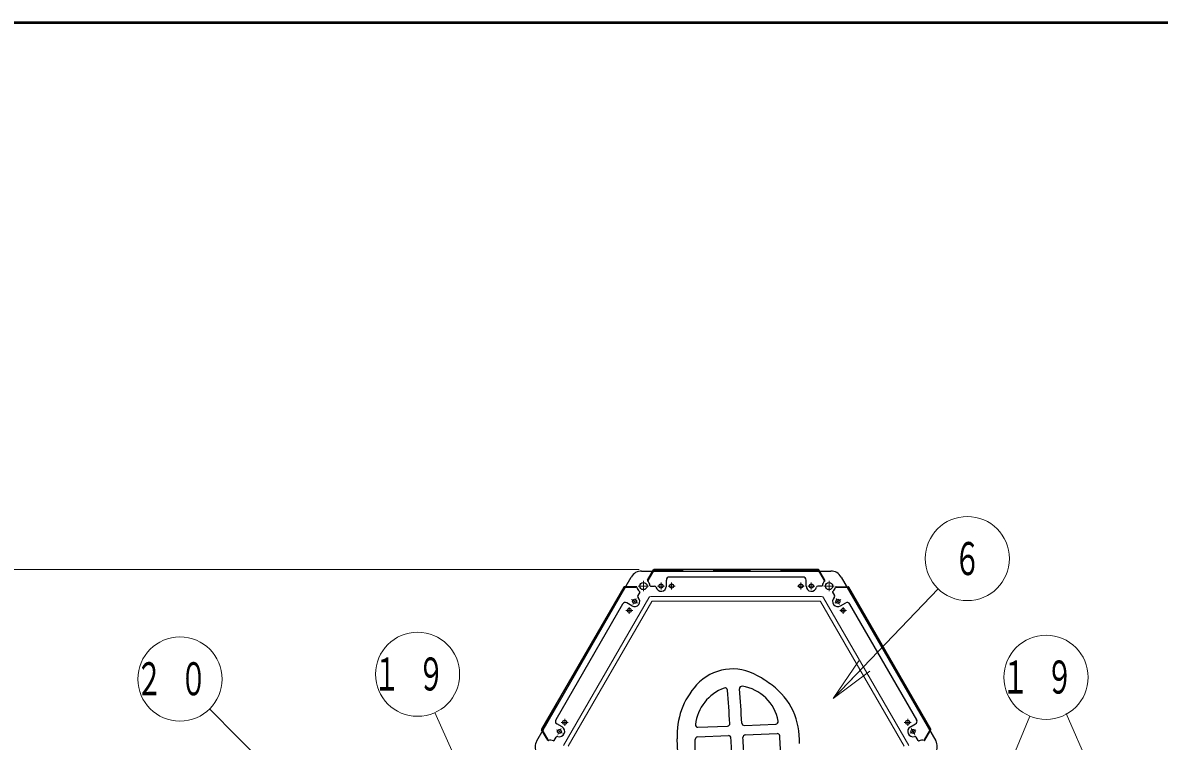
# Model space of a CAD drawing. Units: millimetres on the paper, scale 1:50. Extents: x -385 to 840, y 0 to 267.
# Drawn here: x 109.9 to 185.6, y 219.2 to 267 of the extents above; entities that cross this region are included whole.
import ezdxf
from ezdxf.enums import TextEntityAlignment as Align

# ---------------------------------------------------------------- set-up
doc = ezdxf.new("R2010")
doc.units = ezdxf.units.MM
doc.linetypes.add('USER1', pattern=[4.5, 2.5, -2])
doc.linetypes.add('USER2', pattern=[6, 3, -1, 1, -1])
doc.layers.add('1_50', color=7, linetype='Continuous', lineweight=25)
doc.layers.add('LY_3', color=7, linetype='Continuous', lineweight=13)
doc.styles.add('ＭＳ ゴシック', font='')
doc.styles.get('ＭＳ ゴシック').set_extended_font_data('MS Gothic')

msp = doc.modelspace()

# ---------------------------------------------------------------- linework, layer by layer
at = {"layer": '1_50', "lineweight": 13}
for p, q in [((150.974, 230.604), (52.368, 230.604)), ((163.882, 222.013), (170.882, 229.313)), ((163.882, 222.013), (165.598, 224.525)), ((163.882, 222.013), (165.959, 224.179)), ((166.32, 223.833), (163.882, 222.013)), ((131.261, 212.374), (122.383, 221.325)), ((145.993, 201.878), (137.373, 221.076)), ((187.673, 202.097), (179.402, 221.011)), ((169.194, 202.208), (176.979, 220.844))]:
    msp.add_line(p, q, dxfattribs=at)
at = {"layer": '1_50', "color": 131}
for p, q in [((144.156, 219.204), (150.45, 230.104)), ((151.142, 230.504), (163.729, 230.504)), ((164.421, 230.104), (170.715, 219.204))]:
    msp.add_line(p, q, dxfattribs=at)
at = {"layer": '1_50', "color": 190}
for p, q in [((151.537, 229.888), (151.939, 230.584)), ((151.977, 230.498), (151.913, 230.498)), ((162.897, 230.604), (151.974, 230.604)), ((152.037, 230.558), (152.037, 230.604)), ((161.886, 230.104), (152.986, 230.104)), ((162.834, 230.558), (162.834, 230.604)), ((162.894, 230.498), (162.958, 230.498)), ((163.334, 229.888), (162.932, 230.584)), ((149.947, 229.434), (144.486, 219.974)), ((149.955, 229.356), (149.916, 229.379)), ((150.786, 229.454), (149.982, 229.454)), ((150.037, 229.378), (150.07, 229.434)), ((151.736, 229.504), (151.997, 229.504)), ((152.786, 229.504), (152.786, 229.904)), ((162.085, 229.504), (162.085, 229.904)), ((163.135, 229.504), (162.874, 229.504)), ((164.085, 229.454), (164.889, 229.454)), ((164.834, 229.378), (164.801, 229.434)), ((164.916, 229.356), (164.955, 229.379)), ((170.385, 219.974), (164.924, 229.434)), ((151.019, 229.09), (150.888, 228.864)), ((163.852, 229.09), (163.983, 228.864)), ((149.874, 228.308), (145.424, 220.6)), ((150.494, 228.181), (150.148, 228.381)), ((164.377, 228.181), (164.723, 228.381)), ((169.447, 220.6), (164.997, 228.308)), ((145.844, 220.127), (145.498, 220.327)), ((169.027, 220.127), (169.373, 220.327)), ((144.888, 219.238), (144.486, 219.934)), ((144.557, 220.006), (144.517, 220.029)), ((144.579, 219.924), (144.547, 219.868)), ((145.319, 219.218), (145.45, 219.444)), ((169.552, 219.218), (169.421, 219.444)), ((169.983, 219.238), (170.385, 219.934)), ((170.292, 219.924), (170.324, 219.868)), ((170.314, 220.006), (170.354, 220.029))]:
    msp.add_line(p, q, dxfattribs=at)
at = {"layer": '1_50', "color": 190, "linetype": 'USER1', "lineweight": 13}
for p, q in [((151.577, 229.865), (151.977, 230.558)), ((162.894, 230.558), (151.977, 230.558)), ((163.294, 229.865), (162.894, 230.558)), ((149.985, 229.408), (144.527, 219.954)), ((150.785, 229.408), (149.985, 229.408)), ((150.785, 229.408), (150.785, 229.454)), ((151.577, 229.865), (151.537, 229.888)), ((163.294, 229.865), (163.334, 229.888)), ((164.086, 229.408), (164.086, 229.454)), ((164.086, 229.408), (164.886, 229.408)), ((170.344, 219.954), (164.886, 229.408)), ((144.927, 219.261), (144.527, 219.954)), ((169.944, 219.261), (170.344, 219.954)), ((144.927, 219.261), (144.887, 219.238)), ((169.944, 219.261), (169.984, 219.238))]:
    msp.add_line(p, q, dxfattribs=at)
at = {"layer": '1_50', "linetype": 'USER2', "lineweight": 13}
for p, q in [((151.598, 229.504), (150.918, 229.504)), ((151.258, 229.844), (151.258, 229.164)), ((163.953, 229.504), (163.273, 229.504)), ((163.613, 229.844), (163.613, 229.164))]:
    msp.add_line(p, q, dxfattribs=at)
at = {"layer": '1_50', "color": 2, "linetype": 'USER2', "lineweight": 13}
for p, q in [((152.206, 229.504), (152.666, 229.504)), ((152.435, 229.734), (152.435, 229.274)), ((153.365, 229.504), (152.905, 229.504)), ((153.136, 229.734), (153.136, 229.274)), ((161.965, 229.504), (161.506, 229.504)), ((161.736, 229.734), (161.736, 229.274)), ((162.206, 229.504), (162.666, 229.504)), ((162.435, 229.734), (162.435, 229.274)), ((150.47, 228.599), (150.868, 228.369)), ((150.554, 228.285), (150.784, 228.684)), ((164.401, 228.599), (164.003, 228.369)), ((164.087, 228.684), (164.317, 228.285)), ((150.549, 227.878), (150.089, 227.878)), ((150.319, 228.108), (150.319, 227.648)), ((164.322, 227.878), (164.782, 227.878)), ((164.552, 228.108), (164.552, 227.648)), ((146.249, 220.43), (145.789, 220.43)), ((146.019, 220.66), (146.019, 220.2)), ((168.622, 220.43), (169.082, 220.43)), ((168.852, 220.66), (168.852, 220.2)), ((145.47, 219.939), (145.868, 219.709)), ((145.554, 219.625), (145.784, 220.023)), ((169.401, 219.939), (169.003, 219.709)), ((169.087, 220.023), (169.317, 219.625))]:
    msp.add_line(p, q, dxfattribs=at)
at = {"layer": '1_50', "color": 131, "lineweight": 13}
for p, q in [((145.935, 218.884), (151.616, 228.724)), ((146.252, 218.834), (151.818, 228.474)), ((151.754, 228.804), (163.117, 228.804)), ((151.87, 228.504), (163.001, 228.504)), ((163.053, 228.474), (168.619, 218.834)), ((163.255, 228.724), (168.936, 218.884))]:
    msp.add_line(p, q, dxfattribs=at)
at = {"layer": '1_50', "color": 2}
for p, q in [((154.892, 220.101), (156.859, 220.183)), ((157.978, 220.229), (160.073, 220.317)), ((154.859, 219.459), (156.92, 219.545)), ((158.04, 219.591), (160.165, 219.68)), ((153.732, 214.988), (153.507, 219.331)), ((154.702, 218.039), (154.706, 219.299))]:
    msp.add_line(p, q, dxfattribs=at)
at = {"layer": '1_50', "lineweight": 13}
for centre in [(172.819, 231.334), (136.227, 223.631), (178.059, 223.428), (120.411, 223.313)]:
    msp.add_circle(centre, 2.8, dxfattribs=at)
at = {"layer": '1_50', "color": 131}
for centre in [(151.258, 229.504), (163.613, 229.504)]:
    msp.add_circle(centre, 0.24, dxfattribs=at)
at = {"layer": '1_50', "color": 2}
for centre in [(152.435, 229.504), (153.136, 229.504), (161.736, 229.504), (162.435, 229.504), (150.669, 228.484), (164.202, 228.484), (150.319, 227.878), (164.552, 227.878), (146.019, 220.43), (168.852, 220.43), (145.669, 219.824), (169.202, 219.824)]:
    msp.add_circle(centre, 0.135, dxfattribs=at)
at = {"layer": '1_50', "color": 131}
for centre, start, end in [((151.142, 229.704), 90, 150), ((163.729, 229.704), 30, 90), ((144.849, 218.804), 150, 210), ((170.022, 218.804), 330, 30)]:
    msp.add_arc(centre, 0.8, start, end, dxfattribs=at)
at = {"layer": '1_50', "color": 190}
for centre, radius, start, end in [((151.913, 230.458), 0.04, 90, 150), ((151.974, 230.564), 0.04, 90, 150), ((151.977, 230.558), 0.06, 270, 0), ((152.986, 229.904), 0.2, 90, 180), ((161.886, 229.904), 0.2, 0, 90), ((162.894, 230.558), 0.06, 180, 270), ((162.897, 230.564), 0.04, 30, 90), ((162.958, 230.458), 0.04, 30, 90), ((149.982, 229.414), 0.04, 90, 150), ((149.985, 229.408), 0.06, 240, 330), ((150.104, 229.414), 0.04, 90, 150), ((150.786, 229.414), 0.04, 10.80692, 90), ((151.258, 229.504), 0.44, 190.80692, 235.21981), ((151.572, 229.868), 0.04, 150, 229.19308), ((151.258, 229.504), 0.44, 4.78019, 49.19308), ((151.736, 229.544), 0.04, 184.78019, 270), ((151.997, 229.404), 0.1, 12.83959, 90), ((152.435, 229.504), 0.35, 192.83959, 0), ((162.435, 229.504), 0.35, 180, 347.16041), ((162.874, 229.404), 0.1, 90, 167.16041), ((163.135, 229.544), 0.04, 270, 355.21981), ((163.613, 229.504), 0.44, 130.80692, 175.21981), ((163.299, 229.868), 0.04, 310.80692, 30), ((163.613, 229.504), 0.44, 304.78019, 349.19308), ((164.085, 229.414), 0.04, 90, 169.19308), ((164.767, 229.414), 0.04, 30, 90), ((164.886, 229.408), 0.06, 210, 300), ((164.889, 229.414), 0.04, 30, 90), ((150.669, 228.484), 0.35, 240, 47.16041), ((150.975, 228.814), 0.1, 150, 227.16041), ((150.984, 229.11), 0.04, 330, 55.21981), ((163.887, 229.11), 0.04, 124.78019, 210), ((164.202, 228.484), 0.35, 132.83959, 300), ((163.896, 228.814), 0.1, 312.83959, 30), ((150.048, 228.208), 0.2, 60, 150), ((164.823, 228.208), 0.2, 30, 120), ((145.598, 220.5), 0.2, 150, 240), ((169.273, 220.5), 0.2, 300, 30), ((144.52, 219.954), 0.04, 150, 210), ((144.581, 219.848), 0.04, 150, 210), ((144.527, 219.954), 0.06, 330, 60), ((145.536, 219.394), 0.1, 72.83959, 150), ((145.669, 219.824), 0.35, 252.83959, 60), ((169.202, 219.824), 0.35, 120, 287.16041), ((169.335, 219.394), 0.1, 30, 107.16041), ((170.344, 219.954), 0.06, 120, 210), ((170.29, 219.848), 0.04, 330, 30), ((170.351, 219.954), 0.04, 330, 30), ((144.922, 219.258), 0.04, 210, 289.19308), ((145.08, 218.804), 0.44, 64.78019, 109.19308), ((145.285, 219.238), 0.04, 244.78019, 330), ((169.586, 219.238), 0.04, 210, 295.21981), ((169.791, 218.804), 0.44, 70.80692, 115.21981), ((169.949, 219.258), 0.04, 250.80692, 330)]:
    msp.add_arc(centre, radius, start, end, dxfattribs=at)
at = {"layer": '1_50', "color": 131, "lineweight": 13}
for centre, radius, start, end in [((151.754, 228.644), 0.16, 90, 150), ((151.87, 228.444), 0.06, 90, 150), ((163.001, 228.444), 0.06, 30, 90), ((163.117, 228.644), 0.16, 30, 90)]:
    msp.add_arc(centre, radius, start, end, dxfattribs=at)
at = {"layer": '1_50', "color": 2}
for centre, radius, start, end in [((157.207, 220.718), 3.267, 59.55337, 137.61141), ((153.313, 214.094), 10.951, 53.54907, 59.55337), ((158.447, 219.586), 4.946, 137.61141, 182.95816), ((157.629, 219.96), 2.92, 109.74883, 173.74034), ((156.697, 222.558), 0.16, 4.44176, 109.74883), ((6.411, 210.884), 150.898, 3.59774, 4.44176), ((157.811, 222.67), 0.16, 81.58105, 184.45125), ((6.411, 210.884), 151.698, 3.58879, 4.45125), ((157.417, 220.009), 2.85, 10.01857, 81.58105), ((157.145, 219.281), 4.501, 356.59627, 53.54907), ((154.885, 220.261), 0.16, 173.74034, 272.38385), ((156.852, 220.343), 0.16, 272.38385, 3.59774), ((157.971, 220.389), 0.16, 183.58879, 272.38385), ((160.066, 220.477), 0.16, 272.38385, 10.01857), ((154.866, 219.299), 0.16, 92.38385, 179.8394), ((156.927, 219.385), 0.16, 3.11119, 92.38385), ((6.411, 211.204), 150.898, 2.57937, 3.11119), ((158.046, 219.431), 0.16, 92.38385, 183.10583), ((6.411, 211.204), 151.698, 2.5517, 3.10583), ((160.172, 219.52), 0.16, 3.47772, 92.38385), ((110.532, 216.503), 49.892, 1.66905, 3.47772)]:
    msp.add_arc(centre, radius, start, end, dxfattribs=at)
at = {"layer": 'LY_3', "lineweight": 50}
msp.add_line((420, 267), (35, 267), dxfattribs=at)

# ---------------------------------------------------------------- texts
at = {"layer": '1_50', "style": 'ＭＳ ゴシック', "width": 0.6}
msp.add_text('６', height=2.199, dxfattribs=at).set_placement((172.819, 231.334), align=Align.MIDDLE_CENTER)
at = {"layer": '1_50', "char_height": 2.199, "attachment_point": 5, "style": 'ＭＳ ゴシック'}
for s, insert in [('\\T1.64;\\W0.6;１９', (136.227, 223.631)), ('\\T1.64;\\W0.6;２０', (120.411, 223.313)), ('\\T1.64;\\W0.6;１９', (178.059, 223.428))]:
    msp.add_mtext(s, dxfattribs=dict(at, insert=insert))

doc.saveas('drawing.dxf')
